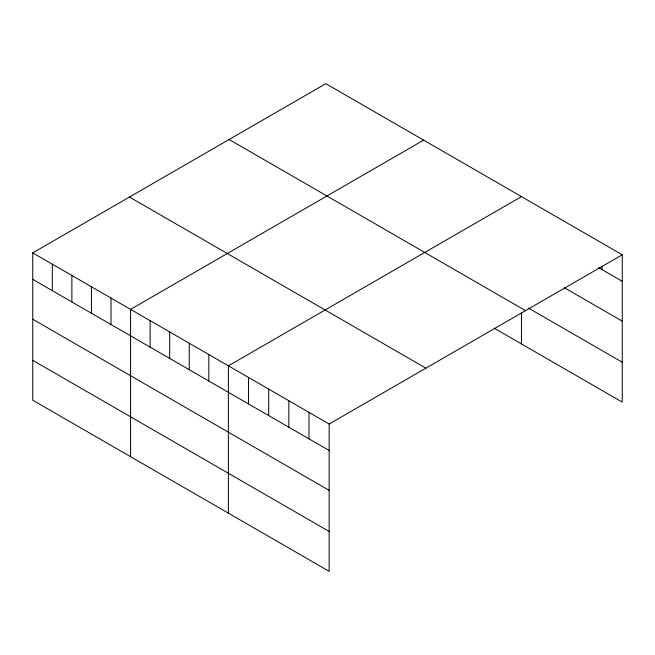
<?xml version="1.0" encoding="UTF-8"?>
<svg xmlns="http://www.w3.org/2000/svg" width="655" height="655" viewBox="0 0 655 655"><rect width="100%" height="100%" fill="white"/><g stroke="black" fill="none" stroke-linecap="round" stroke-linejoin="round"><path stroke-width="0.98" d="M32.75 252.879L329.162 424.014L329.162 571.332L32.75 400.205L32.75 252.879L325.838 83.668L622.25 254.795L622.25 402.121L494.255 328.221M423.654 140.137L130.566 309.356L130.566 456.674M521.47 196.615L228.382 365.826L228.382 513.152M329.162 424.014L622.25 254.795M598.588 267.617L622.25 281.273M564.413 287.758L622.25 321.155M528.479 308.104L622.25 362.24M229.119 139.507L525.531 310.634M129.469 197.04L425.881 368.167M32.75 279.357L329.162 450.493M32.75 319.239L329.162 490.366M32.75 360.324L329.162 531.459M602.092 266.585L602.092 269.639M521.47 313.033L521.47 343.932M309.004 412.372L309.004 438.85M288.847 400.737L288.847 427.216M268.689 389.103L268.689 415.581M248.54 377.46L248.54 403.938M208.814 354.535L208.814 381.014M189.254 343.236L189.254 369.715M169.694 331.946L169.694 358.424M150.126 320.647L150.126 347.125M111.006 298.058L111.006 324.536M91.438 286.767L91.438 313.246M71.878 275.468L71.878 301.947M52.31 264.178L52.31 290.656"/></g></svg>
